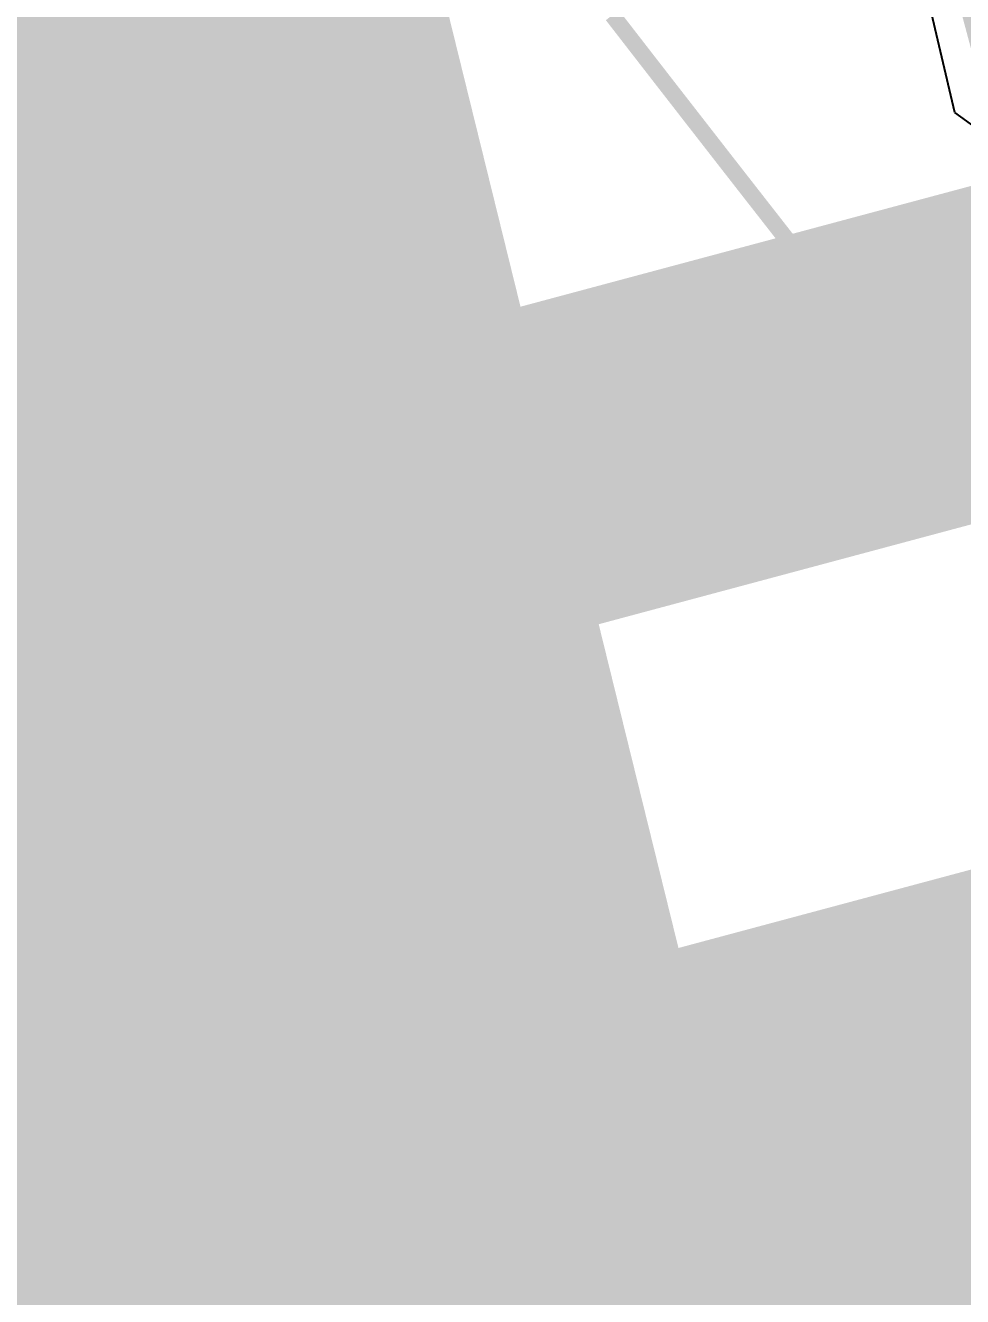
# Model space of a CAD drawing. Header units: inches. Extents: x -18 to 217, y -14 to 159.
# Drawn here: x 14.682 to 15.41, y 13.271 to 14.259 of the extents above; entities that cross this region are included whole.
import ezdxf

# ---------------------------------------------------------------- set-up
doc = ezdxf.new("R2010")
doc.units = ezdxf.units.IN
for name, color, linetype in [('Dimension', 6, 'Continuous'), ('Fabrication', 76, 'Continuous'), ('Top Layer', 1, 'Continuous'), ('Top Overlay', 2, 'Continuous')]:
    doc.layers.add(name, color=color, linetype=linetype)
doc.styles.add('Arial', font='', dxfattribs={"height": 0.2})
doc.styles.get('Arial').set_extended_font_data('Arial')

# ---------------------------------------------------------------- blocks, each defined once
blk = doc.blocks.new('C___0402_22')
at = {"layer": 'Top Overlay', "const_width": 0.127}
blk.add_lwpolyline([(-0.7874, -0.4064), (-0.2794, -0.4064)], dxfattribs=at)

msp = doc.modelspace()

# ---------------------------------------------------------------- linework, layer by layer
at = {"layer": 'Dimension', "const_width": 0.254}
msp.add_lwpolyline([(58.31, 19.467, 1), (13.31, 19.467, 1)], format="xyb", close=True, dxfattribs=at)
msp.add_lwpolyline([(11.03048, 12.8273), (59.32677, 25.76826)], dxfattribs=at)
at = {"layer": 'Fabrication', "const_width": 0.0127}
msp.add_lwpolyline([(54.51115, 31.13829, -1.205705), (14.17745, 15.54998)], format="xyb", dxfattribs=at)
msp.add_lwpolyline([(54.51115, 31.13829, -1.205705), (14.17745, 15.54998)], format="xyb", dxfattribs=at)
for points in [[(15.13809, 14.26676), (15.15042, 14.25085)], [(15.13809, 14.26676), (15.15042, 14.25085)], [(15.15042, 14.25085), (15.1627, 14.235)], [(15.15042, 14.25085), (15.1627, 14.235)], [(15.1627, 14.235), (15.17392, 14.22054)], [(15.1627, 14.235), (15.17392, 14.22054)], [(15.17392, 14.22054), (15.18511, 14.20613)], [(15.17392, 14.22054), (15.18511, 14.20613)], [(15.18511, 14.20613), (15.19625, 14.1918)], [(15.18511, 14.20613), (15.19625, 14.1918)], [(15.19625, 14.1918), (15.20635, 14.17882)], [(15.19625, 14.1918), (15.20635, 14.17882)], [(15.20635, 14.17882), (15.21641, 14.16589)], [(15.20635, 14.17882), (15.21641, 14.16589)], [(15.21641, 14.16589), (15.22644, 14.15302)], [(15.21641, 14.16589), (15.22644, 14.15302)], [(15.22644, 14.15302), (15.23643, 14.14021)], [(15.22644, 14.15302), (15.23643, 14.14021)], [(15.23643, 14.14021), (15.2454, 14.12872)], [(15.23643, 14.14021), (15.2454, 14.12872)], [(15.2454, 14.12872), (15.25433, 14.11728)], [(15.2454, 14.12872), (15.25433, 14.11728)], [(15.25433, 14.11728), (15.2583, 14.11221)], [(15.25433, 14.11728), (15.2583, 14.11221)], [(15.2583, 14.11221), (15.26486, 14.10381)], [(15.2583, 14.11221), (15.26486, 14.10381)], [(15.26486, 14.10381), (15.2714, 14.09544)], [(15.26486, 14.10381), (15.2714, 14.09544)], [(15.2714, 14.09544), (15.27793, 14.0871)], [(15.2714, 14.09544), (15.27793, 14.0871)], [(15.27793, 14.0871), (15.28444, 14.07879)], [(15.27793, 14.0871), (15.28444, 14.07879)], [(15.28444, 14.07879), (15.29125, 14.0701)], [(15.28444, 14.07879), (15.29125, 14.0701)], [(15.29125, 14.0701), (15.29837, 14.06102)], [(15.29125, 14.0701), (15.29837, 14.06102)], [(15.29837, 14.06102), (15.30545, 14.05199)], [(15.29837, 14.06102), (15.30545, 14.05199)], [(15.30545, 14.05199), (15.31283, 14.04258)], [(15.30545, 14.05199), (15.31283, 14.04258)], [(15.31283, 14.04258), (15.3205, 14.03282)], [(15.31283, 14.04258), (15.3205, 14.03282)], [(15.3205, 14.03282), (15.32813, 14.02311)], [(15.3205, 14.03282), (15.32813, 14.02311)], [(15.32813, 14.02311), (15.33604, 14.01305)], [(15.32813, 14.02311), (15.33604, 14.01305)], [(15.33604, 14.01305), (15.34422, 14.00265)], [(15.33604, 14.01305), (15.34422, 14.00265)], [(15.34422, 14.00265), (15.35298, 13.99153)], [(15.34422, 14.00265), (15.35298, 13.99153)], [(15.35298, 13.99153), (15.36198, 13.98009)], [(15.35298, 13.99153), (15.36198, 13.98009)], [(15.36198, 13.98009), (15.37154, 13.96797)], [(15.36198, 13.98009), (15.37154, 13.96797)], [(15.37154, 13.96797), (15.38163, 13.95518)], [(15.37154, 13.96797), (15.38163, 13.95518)], [(15.38163, 13.95518), (15.39222, 13.94176)], [(15.38163, 13.95518), (15.39222, 13.94176)], [(15.39222, 13.94176), (15.4039, 13.92697)], [(15.39222, 13.94176), (15.4039, 13.92697)], [(15.4039, 13.92697), (15.41661, 13.9109)], [(15.4039, 13.92697), (15.41661, 13.9109)]]:
    msp.add_lwpolyline(points, dxfattribs=at)
at = {"layer": 'Fabrication', "const_width": 0.00635}
for points in [[(15.14724, 14.25085, 1), (15.15359, 14.25085, 1)], [(15.14724, 14.25085, 1), (15.15359, 14.25085, 1)], [(15.14724, 14.25085, 1), (15.15359, 14.25085, 1)], [(15.14724, 14.25085, 1), (15.15359, 14.25085, 1)], [(15.15953, 14.235, 1), (15.16588, 14.235, 1)], [(15.15953, 14.235, 1), (15.16588, 14.235, 1)], [(15.15953, 14.235, 1), (15.16588, 14.235, 1)], [(15.15953, 14.235, 1), (15.16588, 14.235, 1)], [(15.17075, 14.22054, 1), (15.1771, 14.22054, 1)], [(15.17075, 14.22054, 1), (15.1771, 14.22054, 1)], [(15.17075, 14.22054, 1), (15.1771, 14.22054, 1)], [(15.17075, 14.22054, 1), (15.1771, 14.22054, 1)], [(15.18193, 14.20613, 1), (15.18828, 14.20613, 1)], [(15.18193, 14.20613, 1), (15.18828, 14.20613, 1)], [(15.18193, 14.20613, 1), (15.18828, 14.20613, 1)], [(15.18193, 14.20613, 1), (15.18828, 14.20613, 1)], [(15.19308, 14.1918, 1), (15.19943, 14.1918, 1)], [(15.19308, 14.1918, 1), (15.19943, 14.1918, 1)], [(15.19308, 14.1918, 1), (15.19943, 14.1918, 1)], [(15.19308, 14.1918, 1), (15.19943, 14.1918, 1)], [(15.20317, 14.17882, 1), (15.20952, 14.17882, 1)], [(15.20317, 14.17882, 1), (15.20952, 14.17882, 1)], [(15.20317, 14.17882, 1), (15.20952, 14.17882, 1)], [(15.20317, 14.17882, 1), (15.20952, 14.17882, 1)], [(15.21324, 14.16589, 1), (15.21959, 14.16589, 1)], [(15.21324, 14.16589, 1), (15.21959, 14.16589, 1)], [(15.21324, 14.16589, 1), (15.21959, 14.16589, 1)], [(15.21324, 14.16589, 1), (15.21959, 14.16589, 1)], [(15.22326, 14.15302, 1), (15.22961, 14.15302, 1)], [(15.22326, 14.15302, 1), (15.22961, 14.15302, 1)], [(15.22326, 14.15302, 1), (15.22961, 14.15302, 1)], [(15.22326, 14.15302, 1), (15.22961, 14.15302, 1)], [(15.23326, 14.14021, 1), (15.23961, 14.14021, 1)], [(15.23326, 14.14021, 1), (15.23961, 14.14021, 1)], [(15.23326, 14.14021, 1), (15.23961, 14.14021, 1)], [(15.23326, 14.14021, 1), (15.23961, 14.14021, 1)], [(15.24222, 14.12872, 1), (15.24857, 14.12872, 1)], [(15.24222, 14.12872, 1), (15.24857, 14.12872, 1)], [(15.24222, 14.12872, 1), (15.24857, 14.12872, 1)], [(15.24222, 14.12872, 1), (15.24857, 14.12872, 1)], [(15.25116, 14.11728, 1), (15.25751, 14.11728, 1)], [(15.25116, 14.11728, 1), (15.25751, 14.11728, 1)], [(15.25116, 14.11728, 1), (15.25751, 14.11728, 1)], [(15.25116, 14.11728, 1), (15.25751, 14.11728, 1)], [(15.25512, 14.11221, 1), (15.26147, 14.11221, 1)], [(15.25512, 14.11221, 1), (15.26147, 14.11221, 1)], [(15.25512, 14.11221, 1), (15.26147, 14.11221, 1)], [(15.25512, 14.11221, 1), (15.26147, 14.11221, 1)], [(15.26168, 14.10381, 1), (15.26803, 14.10381, 1)], [(15.26168, 14.10381, 1), (15.26803, 14.10381, 1)], [(15.26168, 14.10381, 1), (15.26803, 14.10381, 1)], [(15.26168, 14.10381, 1), (15.26803, 14.10381, 1)], [(15.26823, 14.09544, 1), (15.27458, 14.09544, 1)], [(15.26823, 14.09544, 1), (15.27458, 14.09544, 1)], [(15.26823, 14.09544, 1), (15.27458, 14.09544, 1)], [(15.26823, 14.09544, 1), (15.27458, 14.09544, 1)], [(15.27476, 14.0871, 1), (15.28111, 14.0871, 1)], [(15.27476, 14.0871, 1), (15.28111, 14.0871, 1)], [(15.27476, 14.0871, 1), (15.28111, 14.0871, 1)], [(15.27476, 14.0871, 1), (15.28111, 14.0871, 1)], [(15.28127, 14.07879, 1), (15.28762, 14.07879, 1)], [(15.28127, 14.07879, 1), (15.28762, 14.07879, 1)], [(15.28127, 14.07879, 1), (15.28762, 14.07879, 1)], [(15.28127, 14.07879, 1), (15.28762, 14.07879, 1)], [(15.28808, 14.0701, 1), (15.29443, 14.0701, 1)], [(15.28808, 14.0701, 1), (15.29443, 14.0701, 1)], [(15.28808, 14.0701, 1), (15.29443, 14.0701, 1)], [(15.28808, 14.0701, 1), (15.29443, 14.0701, 1)], [(15.29519, 14.06102, 1), (15.30154, 14.06102, 1)], [(15.29519, 14.06102, 1), (15.30154, 14.06102, 1)], [(15.29519, 14.06102, 1), (15.30154, 14.06102, 1)], [(15.29519, 14.06102, 1), (15.30154, 14.06102, 1)], [(15.30228, 14.05199, 1), (15.30863, 14.05199, 1)], [(15.30228, 14.05199, 1), (15.30863, 14.05199, 1)], [(15.30228, 14.05199, 1), (15.30863, 14.05199, 1)], [(15.30228, 14.05199, 1), (15.30863, 14.05199, 1)], [(15.30966, 14.04258, 1), (15.31601, 14.04258, 1)], [(15.30966, 14.04258, 1), (15.31601, 14.04258, 1)], [(15.30966, 14.04258, 1), (15.31601, 14.04258, 1)], [(15.30966, 14.04258, 1), (15.31601, 14.04258, 1)], [(15.31733, 14.03282, 1), (15.32368, 14.03282, 1)], [(15.31733, 14.03282, 1), (15.32368, 14.03282, 1)], [(15.31733, 14.03282, 1), (15.32368, 14.03282, 1)], [(15.31733, 14.03282, 1), (15.32368, 14.03282, 1)], [(15.32496, 14.02311, 1), (15.33131, 14.02311, 1)], [(15.32496, 14.02311, 1), (15.33131, 14.02311, 1)], [(15.32496, 14.02311, 1), (15.33131, 14.02311, 1)], [(15.32496, 14.02311, 1), (15.33131, 14.02311, 1)], [(15.33286, 14.01305, 1), (15.33921, 14.01305, 1)], [(15.33286, 14.01305, 1), (15.33921, 14.01305, 1)], [(15.33286, 14.01305, 1), (15.33921, 14.01305, 1)], [(15.33286, 14.01305, 1), (15.33921, 14.01305, 1)], [(15.34105, 14.00265, 1), (15.3474, 14.00265, 1)], [(15.34105, 14.00265, 1), (15.3474, 14.00265, 1)], [(15.34105, 14.00265, 1), (15.3474, 14.00265, 1)], [(15.34105, 14.00265, 1), (15.3474, 14.00265, 1)], [(15.3498, 13.99153, 1), (15.35615, 13.99153, 1)], [(15.3498, 13.99153, 1), (15.35615, 13.99153, 1)], [(15.3498, 13.99153, 1), (15.35615, 13.99153, 1)], [(15.3498, 13.99153, 1), (15.35615, 13.99153, 1)], [(15.35881, 13.98009, 1), (15.36516, 13.98009, 1)], [(15.35881, 13.98009, 1), (15.36516, 13.98009, 1)], [(15.35881, 13.98009, 1), (15.36516, 13.98009, 1)], [(15.35881, 13.98009, 1), (15.36516, 13.98009, 1)], [(15.36836, 13.96797, 1), (15.37471, 13.96797, 1)], [(15.36836, 13.96797, 1), (15.37471, 13.96797, 1)], [(15.36836, 13.96797, 1), (15.37471, 13.96797, 1)], [(15.36836, 13.96797, 1), (15.37471, 13.96797, 1)], [(15.37845, 13.95518, 1), (15.3848, 13.95518, 1)], [(15.37845, 13.95518, 1), (15.3848, 13.95518, 1)], [(15.37845, 13.95518, 1), (15.3848, 13.95518, 1)], [(15.37845, 13.95518, 1), (15.3848, 13.95518, 1)], [(15.38905, 13.94176, 1), (15.3954, 13.94176, 1)], [(15.38905, 13.94176, 1), (15.3954, 13.94176, 1)], [(15.38905, 13.94176, 1), (15.3954, 13.94176, 1)], [(15.38905, 13.94176, 1), (15.3954, 13.94176, 1)], [(15.40072, 13.92697, 1), (15.40707, 13.92697, 1)], [(15.40072, 13.92697, 1), (15.40707, 13.92697, 1)], [(15.40072, 13.92697, 1), (15.40707, 13.92697, 1)], [(15.40072, 13.92697, 1), (15.40707, 13.92697, 1)]]:
    msp.add_lwpolyline(points, format="xyb", close=True, dxfattribs=at)
at = {"layer": 'Top Layer'}
for p, q in [((15.40424, 14.19104), (15.11469, 15.43287)), ((15.58954, 14.05662), (15.40424, 14.19104))]:
    msp.add_line(p, q, dxfattribs=at)
at = {"layer": 'Top Layer', "const_width": 2.032}
for points in [[(14.24462, 13.13485, -0.267603), (19.4524, 34.99795)], [(16.63081, 7.78621, -0.065353), (14.24462, 13.13485)]]:
    msp.add_lwpolyline(points, format="xyb", dxfattribs=at)
at = {"layer": 'Top Layer', "const_width": 1.016}
msp.add_lwpolyline([(13.73662, 13.13485, 1), (14.75262, 13.13485, 1)], format="xyb", close=True, dxfattribs=at)
msp.add_lwpolyline([(13.73662, 13.13485, 1), (14.75262, 13.13485, 1)], format="xyb", close=True, dxfattribs=at)
at = {"layer": 'Top Layer', "const_width": 0.508}
msp.add_lwpolyline([(14.38001, 13.06224), (16.09585, 13.52201)], dxfattribs=at)

# ---------------------------------------------------------------- block references
at = {"rotation": 285}
msp.add_blockref('C___0402_22', (15.97735, 13.96427), dxfattribs=at)

# ---------------------------------------------------------------- texts
at = {"layer": 'Top Overlay', "style": 'Arial'}
msp.add_text('C33', height=0.889, rotation=285, dxfattribs=at).set_placement((13.6607, 14.56639))

doc.saveas('drawing.dxf')
